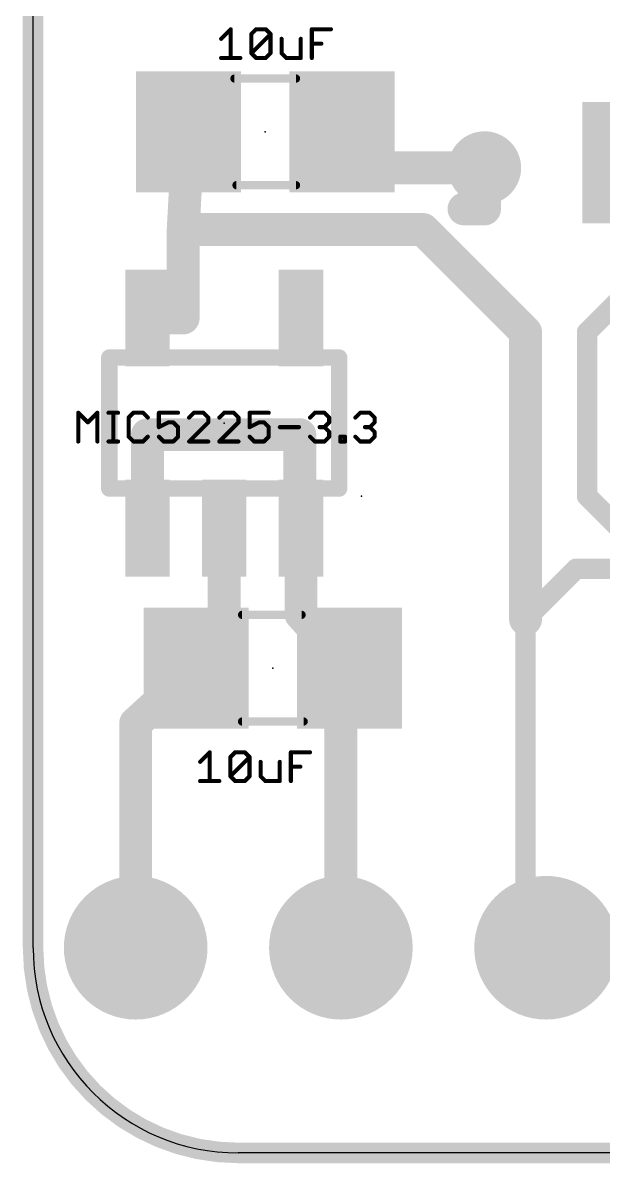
# Model space of a CAD drawing. Extents: x -0.1 to 20.5, y -0.1 to 21.1.
# Drawn here: x -0.13 to 7.06, y -0.13 to 13.99 of the extents above; entities that cross this region are included whole.
import ezdxf

# ---------------------------------------------------------------- set-up
doc = ezdxf.new("R2010")
doc.units = 0
for name, color, linetype in [('1', 12, 'CONTINUOUS'), ('16', 132, 'CONTINUOUS'), ('17', 110, 'CONTINUOUS'), ('18', 110, 'CONTINUOUS'), ('20', 53, 'CONTINUOUS'), ('23', 53, 'CONTINUOUS'), ('27', 253, 'CONTINUOUS'), ('51', 253, 'CONTINUOUS')]:
    doc.layers.add(name, color=color, linetype=linetype)

# ---------------------------------------------------------------- blocks, each defined once
blk = doc.blocks.new('RECT')
blk.add_solid([(-0.5, -0.5), (0.5, -0.5), (-0.5, 0.5), (0.5, 0.5)])
blk = doc.blocks.new('ROUNDP')
at = {"const_width": 0.5}
blk.add_lwpolyline([(0, -0.25, 1), (0, 0.25, 1), (0, -0.25)], format="xyb", dxfattribs=at)
blk = doc.blocks.new('ROUNDV')
at = {"const_width": 0.5}
blk.add_lwpolyline([(0, -0.25, 1), (0, 0.25, 1), (0, -0.25)], format="xyb", dxfattribs=at)

msp = doc.modelspace()

# ---------------------------------------------------------------- linework, layer by layer
at = {"layer": '1'}
for points, const_width in [([(1.924, 12.638), (1.858, 11.43)], 0.4064), ([(3.824, 12.638), (3.89, 12.192)], 0.4064), ([(3.89, 12.192), (5.588, 12.192)], 0.4064), ([(1.858, 11.43), (1.858, 10.3341)], 0.4064), ([(1.858, 11.43), (4.826, 11.43)], 0.4064), ([(4.826, 11.43), (6.096, 10.16)], 0.4064), ([(6.858, 10.16), (7.366, 10.668)], 0.254), ([(1.858, 10.3341), (1.416, 10.3341)], 0.4064), ([(6.096, 10.16), (6.096, 6.604)], 0.4064), ([(6.858, 8.128), (6.858, 10.16)], 0.254), ([(1.416, 7.7339), (1.416, 8.89)], 0.4064), ([(1.416, 8.89), (3.302, 8.89)], 0.4064), ([(3.302, 8.89), (3.302, 7.7339)], 0.4064), ([(7.256, 7.73), (6.858, 8.128)], 0.254), ([(2.366, 6.43), (2.366, 7.7339)], 0.4064), ([(3.302, 7.7339), (3.316, 7.7339)], 0.4064), ([(3.316, 6.668), (3.316, 7.7339)], 0.4064), ([(6.722, 7.23), (6.096, 6.604)], 0.254), ([(8.186, 7.23), (6.722, 7.23)], 0.254), ([(3.918, 6), (3.316, 6.668)], 0.4064), ([(6.096, 6.604), (6.096, 2.794)], 0.254), ([(1.952, 6.016), (2.366, 6.43)], 0.4064), ([(2.018, 6), (1.952, 6.016)], 0.4064), ([(1.27, 5.318), (2.018, 6)], 0.4064), ([(3.81, 5.826), (3.918, 6)], 0.4064), ([(3.81, 2.54), (3.81, 5.826)], 0.4064), ([(1.27, 2.54), (1.27, 5.318)], 0.4064), ([(6.096, 2.794), (6.35, 2.54)], 0.254)]:
    msp.add_lwpolyline(points, dxfattribs=dict(at, const_width=const_width))
for points, const_width in [([(2.0254, 12.6325, 1), (1.8226, 12.6435)], 0.2032), ([(3.9245, 12.6529, 1), (3.7235, 12.6231)], 0.2032), ([(3.89, 12.2936, 1), (3.89, 12.0904)], 0.2032), ([(3.7895, 12.1771, 1), (3.9905, 12.2069)], 0.2032), ([(5.588, 12.0904, 1), (5.588, 12.2936)], 0.2032), ([(1.9596, 11.43, 1), (1.7564, 11.43)], 0.2032), ([(1.858, 11.5316, 1), (1.858, 11.3284)], 0.2032), ([(4.8978, 11.5018, 1), (4.7542, 11.3582)], 0.2032), ([(4.826, 11.3284, 1), (4.826, 11.5316)], 0.2032), ([(1.7566, 11.4355, 1), (1.9594, 11.4245)], 0.2032), ([(1.416, 10.4357, 1), (1.416, 10.2325)], 0.2032), ([(1.858, 10.2325, 1), (1.858, 10.4357)], 0.2032), ([(1.7564, 10.3341, 1), (1.9596, 10.3341)], 0.2032), ([(6.1976, 10.16, 1), (5.9944, 10.16)], 0.2032), ([(6.0242, 10.0882, 1), (6.1678, 10.2318)], 0.2032), ([(6.9215, 10.16, 1), (6.7945, 10.16)], 0.127), ([(6.8131, 10.2049, 1), (6.9029, 10.1151)], 0.127), ([(1.5176, 8.89, 1), (1.3144, 8.89)], 0.2032), ([(1.416, 8.9916, 1), (1.416, 8.7884)], 0.2032), ([(3.4036, 8.89, 1), (3.2004, 8.89)], 0.2032), ([(3.302, 8.7884, 1), (3.302, 8.9916)], 0.2032), ([(6.9029, 8.1729, 1), (6.8131, 8.0831)], 0.127), ([(6.7945, 8.128, 1), (6.9215, 8.128)], 0.127), ([(2.4676, 7.7339, 1), (2.2644, 7.7339)], 0.2032), ([(3.302, 7.8355, 1), (3.302, 7.6323)], 0.2032), ([(3.4176, 7.7339, 1), (3.2144, 7.7339)], 0.2032), ([(3.316, 7.6323, 1), (3.316, 7.8355)], 0.2032), ([(1.3144, 7.7339, 1), (1.5176, 7.7339)], 0.2032), ([(3.2004, 7.7339, 1), (3.4036, 7.7339)], 0.2032), ([(6.722, 7.2935, 1), (6.722, 7.1665)], 0.127), ([(6.7669, 7.1851, 1), (6.6771, 7.2749)], 0.127), ([(3.3915, 6.736, 1), (3.2405, 6.6)], 0.2032), ([(3.2144, 6.668, 1), (3.4176, 6.668)], 0.2032), ([(5.9944, 6.604, 1), (6.1976, 6.604)], 0.2032), ([(6.1595, 6.604, 1), (6.0325, 6.604)], 0.127), ([(6.0511, 6.6489, 1), (6.1409, 6.5591)], 0.127), ([(2.2644, 6.43, 1), (2.4676, 6.43)], 0.2032), ([(2.4378, 6.3582, 1), (2.2942, 6.5018)], 0.2032), ([(1.9759, 6.1147, 1), (1.9281, 5.9173)], 0.2032), ([(1.8802, 6.0878, 1), (2.0238, 5.9442)], 0.2032), ([(2.0865, 5.9249, 1), (1.9495, 6.0751)], 0.2032), ([(1.9941, 5.9013, 1), (2.0419, 6.0987)], 0.2032), ([(4.0043, 5.9464, 1), (3.8317, 6.0536)], 0.2032), ([(3.8425, 5.932, 1), (3.9935, 6.068)], 0.2032), ([(3.9116, 5.826, 1), (3.7084, 5.826)], 0.2032), ([(3.7237, 5.8796, 1), (3.8963, 5.7724)], 0.2032), ([(1.3716, 5.318, 1), (1.1684, 5.318)], 0.2032), ([(1.2015, 5.3931, 1), (1.3385, 5.2429)], 0.2032), ([(6.1409, 2.8389, 1), (6.0511, 2.7491)], 0.127), ([(6.0325, 2.794, 1), (6.1595, 2.794)], 0.127), ([(1.1684, 2.54, 1), (1.3716, 2.54)], 0.2032), ([(3.7084, 2.54, 1), (3.9116, 2.54)], 0.2032), ([(6.3051, 2.4951, 1), (6.3949, 2.5849)], 0.127)]:
    msp.add_lwpolyline(points, format="xyb", dxfattribs=dict(at, const_width=const_width))
at = {"layer": '16'}
for points, const_width in [([(0, 2.54), (0, 21)], 0.254), ([(5.588, 12.192), (5.588, 11.684)], 0.4064), ([(5.588, 11.684), (5.334, 11.684)], 0.4064), ([(20.412, 0), (2.54, 0)], 0.254)]:
    msp.add_lwpolyline(points, dxfattribs=dict(at, const_width=const_width))
for points, const_width in [([(5.6896, 12.192, 1), (5.4864, 12.192)], 0.2032), ([(5.334, 11.7856, 1), (5.334, 11.5824)], 0.2032), ([(5.588, 11.5824, 1), (5.588, 11.7856)], 0.2032), ([(5.4864, 11.684, 1), (5.6896, 11.684)], 0.2032), ([(0, 2.54, 0.4142), (2.54, 0)], 0.254), ([(0.0635, 2.54, 1), (-0.0635, 2.54)], 0.127), ([(-0.0635, 2.54, 1), (0.0635, 2.54)], 0.127), ([(2.54, 0.0635, 1), (2.54, -0.0635)], 0.127), ([(2.54, -0.0635, 1), (2.54, 0.0635)], 0.127)]:
    msp.add_lwpolyline(points, format="xyb", dxfattribs=dict(at, const_width=const_width))
at = {"layer": '20'}
for p, q in [((0, 2.54), (0, 17.78)), ((17.78, 0), (2.54, 0))]:
    msp.add_line(p, q, dxfattribs=at)
msp.add_arc((2.54, 2.54), 2.54, 180, 270, dxfattribs=at)
at = {"layer": '23'}
for p in [(2.874, 12.638), (2.366, 9.034), (4.064, 8.128), (2.968, 6)]:
    msp.add_point(p, dxfattribs=at)
at = {"layer": '27', "const_width": 0.0508}
for points in [[(2.3279, 13.7897), (2.4465, 13.9083)], [(2.4465, 13.9083), (2.4465, 13.5524)], [(2.7021, 13.849), (2.7614, 13.9083)], [(2.7021, 13.6117), (2.7021, 13.849)], [(2.7021, 13.6117), (2.9394, 13.849)], [(2.7614, 13.9083), (2.8801, 13.9083)], [(2.8801, 13.9083), (2.9394, 13.849)], [(2.9394, 13.849), (2.9394, 13.6117)], [(3.4505, 13.5524), (3.4505, 13.9083)], [(3.4505, 13.9083), (3.6878, 13.9083)], [(3.0763, 13.7897), (3.0763, 13.6117)], [(3.3136, 13.5524), (3.3136, 13.7897)], [(3.4505, 13.7304), (3.5692, 13.7304)], [(2.3279, 13.5524), (2.5652, 13.5524)], [(2.7614, 13.5524), (2.7021, 13.6117)], [(2.8801, 13.5524), (2.7614, 13.5524)], [(2.9394, 13.6117), (2.8801, 13.5524)], [(3.0763, 13.6117), (3.1356, 13.5524)], [(3.1356, 13.5524), (3.3136, 13.5524)], [(0.5594, 8.8054), (0.5594, 9.1613)], [(0.5594, 9.1613), (0.678, 9.0427)], [(0.678, 9.0427), (0.7967, 9.1613)], [(0.7967, 9.1613), (0.7967, 8.8054)], [(0.9336, 9.1613), (1.0522, 9.1613)], [(0.9929, 8.8054), (0.9929, 9.1613)], [(1.2424, 9.1613), (1.1831, 9.102)], [(1.361, 9.1613), (1.2424, 9.1613)], [(1.4203, 9.102), (1.361, 9.1613)], [(1.7946, 9.1613), (1.5573, 9.1613)], [(1.5573, 9.1613), (1.5573, 8.9833)], [(1.9908, 9.1613), (1.9315, 9.102)], [(2.1094, 9.1613), (1.9908, 9.1613)], [(2.1688, 9.102), (2.1094, 9.1613)], [(2.365, 9.1613), (2.3057, 9.102)], [(2.4836, 9.1613), (2.365, 9.1613)], [(2.543, 9.102), (2.4836, 9.1613)], [(2.9172, 9.1613), (2.6799, 9.1613)], [(2.6799, 9.1613), (2.6799, 8.9833)], [(3.4283, 9.102), (3.4876, 9.1613)], [(3.4876, 9.1613), (3.6063, 9.1613)], [(3.6063, 9.1613), (3.6656, 9.102)], [(3.9896, 9.102), (4.0489, 9.1613)], [(4.0489, 9.1613), (4.1676, 9.1613)], [(4.1676, 9.1613), (4.2269, 9.102)], [(1.1831, 9.102), (1.1831, 8.8647)], [(1.5573, 8.9833), (1.6759, 9.0427)], [(1.6759, 9.0427), (1.7352, 9.0427)], [(1.7352, 9.0427), (1.7946, 8.9833)], [(1.9315, 8.8054), (2.1688, 9.0427)], [(2.1688, 9.0427), (2.1688, 9.102)], [(2.3057, 8.8054), (2.543, 9.0427)], [(2.543, 9.0427), (2.543, 9.102)], [(2.6799, 8.9833), (2.7985, 9.0427)], [(2.7985, 9.0427), (2.8579, 9.0427)], [(2.8579, 9.0427), (2.9172, 8.9833)], [(3.6656, 9.0427), (3.6063, 8.9833)], [(3.6656, 9.102), (3.6656, 9.0427)], [(4.2269, 9.0427), (4.1676, 8.9833)], [(4.2269, 9.102), (4.2269, 9.0427)], [(1.7946, 8.9833), (1.7946, 8.8647)], [(2.9172, 8.9833), (2.9172, 8.8647)], [(3.0541, 8.9833), (3.2914, 8.9833)], [(3.6063, 8.9833), (3.547, 8.9833)], [(3.6063, 8.9833), (3.6656, 8.924)], [(3.6656, 8.924), (3.6656, 8.8647)], [(4.1676, 8.9833), (4.1083, 8.9833)], [(4.1676, 8.9833), (4.2269, 8.924)], [(4.2269, 8.924), (4.2269, 8.8647)], [(0.9336, 8.8054), (1.0522, 8.8054)], [(1.1831, 8.8647), (1.2424, 8.8054)], [(1.2424, 8.8054), (1.361, 8.8054)], [(1.361, 8.8054), (1.4203, 8.8647)], [(1.6166, 8.8054), (1.5573, 8.8647)], [(1.7352, 8.8054), (1.6166, 8.8054)], [(1.7946, 8.8647), (1.7352, 8.8054)], [(2.1688, 8.8054), (1.9315, 8.8054)], [(2.543, 8.8054), (2.3057, 8.8054)], [(2.7392, 8.8054), (2.6799, 8.8647)], [(2.8579, 8.8054), (2.7392, 8.8054)], [(2.9172, 8.8647), (2.8579, 8.8054)], [(3.4876, 8.8054), (3.4283, 8.8647)], [(3.6063, 8.8054), (3.4876, 8.8054)], [(3.6656, 8.8647), (3.6063, 8.8054)], [(3.8025, 8.8054), (3.8025, 8.8647)], [(3.8025, 8.8647), (3.8618, 8.8647)], [(3.8618, 8.8054), (3.8025, 8.8054)], [(3.8618, 8.8647), (3.8618, 8.8054)], [(4.0489, 8.8054), (3.9896, 8.8647)], [(4.1676, 8.8054), (4.0489, 8.8054)], [(4.2269, 8.8647), (4.1676, 8.8054)], [(2.0681, 4.8403), (2.1867, 4.9589)], [(2.1867, 4.9589), (2.1867, 4.603)], [(2.4423, 4.8996), (2.5016, 4.9589)], [(2.5016, 4.9589), (2.6202, 4.9589)], [(2.6202, 4.9589), (2.6795, 4.8996)], [(3.1907, 4.603), (3.1907, 4.9589)], [(3.1907, 4.9589), (3.428, 4.9589)], [(2.4423, 4.6623), (2.4423, 4.8996)], [(2.4423, 4.6623), (2.6795, 4.8996)], [(2.6795, 4.8996), (2.6795, 4.6623)], [(2.8165, 4.8403), (2.8165, 4.6623)], [(3.0537, 4.603), (3.0537, 4.8403)], [(3.1907, 4.7809), (3.3093, 4.7809)], [(2.5016, 4.603), (2.4423, 4.6623)], [(2.6795, 4.6623), (2.6202, 4.603)], [(2.8165, 4.6623), (2.8758, 4.603)], [(2.0681, 4.603), (2.3053, 4.603)], [(2.6202, 4.603), (2.5016, 4.603)], [(2.8758, 4.603), (3.0537, 4.603)]]:
    msp.add_lwpolyline(points, dxfattribs=at)
at = {"layer": '27', "const_width": 0.0254}
for points in [[(2.4592, 13.9083, 1), (2.4338, 13.9083)], [(2.4555, 13.8993, 1), (2.4376, 13.9173)], [(2.7148, 13.849, 1), (2.6894, 13.849)], [(2.6931, 13.858, 1), (2.7111, 13.84)], [(2.7614, 13.921, 1), (2.7614, 13.8956)], [(2.7704, 13.8993, 1), (2.7524, 13.9173)], [(2.889, 13.9173, 1), (2.8711, 13.8993)], [(2.8801, 13.8956, 1), (2.8801, 13.921)], [(2.9521, 13.849, 1), (2.9267, 13.849)], [(2.9484, 13.84, 1), (2.9304, 13.858)], [(2.9304, 13.84, 1), (2.9484, 13.858)], [(3.4632, 13.9083, 1), (3.4378, 13.9083)], [(3.4505, 13.921, 1), (3.4505, 13.8956)], [(3.6878, 13.8956, 1), (3.6878, 13.921)], [(2.3189, 13.7986, 1), (2.3369, 13.7807)], [(3.089, 13.7897, 1), (3.0636, 13.7897)], [(3.3263, 13.7897, 1), (3.3009, 13.7897)], [(3.4505, 13.7431, 1), (3.4505, 13.7177)], [(3.5692, 13.7177, 1), (3.5692, 13.7431)], [(2.3279, 13.5651, 1), (2.3279, 13.5397)], [(2.4338, 13.5524, 1), (2.4592, 13.5524)], [(2.5652, 13.5397, 1), (2.5652, 13.5651)], [(2.7111, 13.6207, 1), (2.6931, 13.6027)], [(2.6931, 13.6207, 1), (2.7111, 13.6027)], [(2.6894, 13.6117, 1), (2.7148, 13.6117)], [(2.7614, 13.5651, 1), (2.7614, 13.5397)], [(2.7524, 13.5434, 1), (2.7704, 13.5614)], [(2.8711, 13.5614, 1), (2.889, 13.5434)], [(2.8801, 13.5397, 1), (2.8801, 13.5651)], [(2.9267, 13.6117, 1), (2.9521, 13.6117)], [(2.9484, 13.6027, 1), (2.9304, 13.6207)], [(3.0853, 13.6207, 1), (3.0673, 13.6027)], [(3.0636, 13.6117, 1), (3.089, 13.6117)], [(3.1356, 13.5651, 1), (3.1356, 13.5397)], [(3.1266, 13.5434, 1), (3.1446, 13.5614)], [(3.3009, 13.5524, 1), (3.3263, 13.5524)], [(3.3136, 13.5397, 1), (3.3136, 13.5651)], [(3.4378, 13.5524, 1), (3.4632, 13.5524)], [(0.5721, 9.1613, 1), (0.5467, 9.1613)], [(0.5684, 9.1703, 1), (0.5504, 9.1523)], [(0.8094, 9.1613, 1), (0.784, 9.1613)], [(0.8056, 9.1523, 1), (0.7877, 9.1703)], [(0.9336, 9.174, 1), (0.9336, 9.1486)], [(1.0056, 9.1613, 1), (0.9802, 9.1613)], [(1.0522, 9.1486, 1), (1.0522, 9.174)], [(1.2424, 9.174, 1), (1.2424, 9.1486)], [(1.2514, 9.1523, 1), (1.2334, 9.1703)], [(1.37, 9.1703, 1), (1.352, 9.1523)], [(1.361, 9.1486, 1), (1.361, 9.174)], [(1.5573, 9.174, 1), (1.5573, 9.1486)], [(1.57, 9.1613, 1), (1.5446, 9.1613)], [(1.7946, 9.1486, 1), (1.7946, 9.174)], [(1.9908, 9.174, 1), (1.9908, 9.1486)], [(1.9998, 9.1523, 1), (1.9818, 9.1703)], [(2.1184, 9.1703, 1), (2.1005, 9.1523)], [(2.1094, 9.1486, 1), (2.1094, 9.174)], [(2.365, 9.174, 1), (2.365, 9.1486)], [(2.374, 9.1523, 1), (2.356, 9.1703)], [(2.4926, 9.1703, 1), (2.4747, 9.1523)], [(2.4836, 9.1486, 1), (2.4836, 9.174)], [(2.6799, 9.174, 1), (2.6799, 9.1486)], [(2.6926, 9.1613, 1), (2.6672, 9.1613)], [(2.9172, 9.1486, 1), (2.9172, 9.174)], [(3.4876, 9.174, 1), (3.4876, 9.1486)], [(3.4966, 9.1523, 1), (3.4787, 9.1703)], [(3.6152, 9.1703, 1), (3.5973, 9.1523)], [(3.6063, 9.1486, 1), (3.6063, 9.174)], [(4.0489, 9.174, 1), (4.0489, 9.1486)], [(4.0579, 9.1523, 1), (4.04, 9.1703)], [(4.1766, 9.1703, 1), (4.1586, 9.1523)], [(4.1676, 9.1486, 1), (4.1676, 9.174)], [(0.6691, 9.0516, 1), (0.687, 9.0337)], [(0.6691, 9.0337, 1), (0.687, 9.0516)], [(1.1958, 9.102, 1), (1.1704, 9.102)], [(1.1741, 9.111, 1), (1.1921, 9.093)], [(1.4114, 9.093, 1), (1.4293, 9.111)], [(1.6759, 9.0554, 1), (1.6759, 9.03)], [(1.6816, 9.0313, 1), (1.6702, 9.054)], [(1.7442, 9.0516, 1), (1.7263, 9.0337)], [(1.7352, 9.03, 1), (1.7352, 9.0554)], [(1.9225, 9.111, 1), (1.9405, 9.093)], [(2.1815, 9.102, 1), (2.1561, 9.102)], [(2.1561, 9.0427, 1), (2.1815, 9.0427)], [(2.1598, 9.093, 1), (2.1777, 9.111)], [(2.1777, 9.0337, 1), (2.1598, 9.0516)], [(2.2967, 9.111, 1), (2.3147, 9.093)], [(2.5557, 9.102, 1), (2.5303, 9.102)], [(2.5303, 9.0427, 1), (2.5557, 9.0427)], [(2.534, 9.093, 1), (2.5519, 9.111)], [(2.5519, 9.0337, 1), (2.534, 9.0516)], [(2.7985, 9.0554, 1), (2.7985, 9.03)], [(2.8042, 9.0313, 1), (2.7929, 9.054)], [(2.8668, 9.0516, 1), (2.8489, 9.0337)], [(2.8579, 9.03, 1), (2.8579, 9.0554)], [(3.4193, 9.111, 1), (3.4373, 9.093)], [(3.6783, 9.102, 1), (3.6529, 9.102)], [(3.6529, 9.0427, 1), (3.6783, 9.0427)], [(3.6566, 9.093, 1), (3.6746, 9.111)], [(3.6746, 9.0337, 1), (3.6566, 9.0516)], [(3.9806, 9.111, 1), (3.9986, 9.093)], [(4.2396, 9.102, 1), (4.2142, 9.102)], [(4.2142, 9.0427, 1), (4.2396, 9.0427)], [(4.2179, 9.093, 1), (4.2359, 9.111)], [(4.2359, 9.0337, 1), (4.2179, 9.0516)], [(1.5516, 8.9947, 1), (1.563, 8.972)], [(1.5446, 8.9833, 1), (1.57, 8.9833)], [(1.8073, 8.9833, 1), (1.7819, 8.9833)], [(1.7856, 8.9744, 1), (1.8035, 8.9923)], [(2.6742, 8.9947, 1), (2.6856, 8.972)], [(2.6672, 8.9833, 1), (2.6926, 8.9833)], [(2.9299, 8.9833, 1), (2.9045, 8.9833)], [(2.9082, 8.9744, 1), (2.9262, 8.9923)], [(3.0541, 8.9961, 1), (3.0541, 8.9706)], [(3.2914, 8.9706, 1), (3.2914, 8.9961)], [(3.547, 8.9961, 1), (3.547, 8.9706)], [(3.6152, 8.9923, 1), (3.5973, 8.9744)], [(3.5973, 8.9923, 1), (3.6152, 8.9744)], [(3.6063, 8.9706, 1), (3.6063, 8.9961)], [(3.6783, 8.924, 1), (3.6529, 8.924)], [(3.6566, 8.9151, 1), (3.6746, 8.933)], [(4.1083, 8.9961, 1), (4.1083, 8.9706)], [(4.1766, 8.9923, 1), (4.1586, 8.9744)], [(4.1586, 8.9923, 1), (4.1766, 8.9744)], [(4.1676, 8.9706, 1), (4.1676, 8.9961)], [(4.2396, 8.924, 1), (4.2142, 8.924)], [(4.2179, 8.9151, 1), (4.2359, 8.933)], [(0.5467, 8.8054, 1), (0.5721, 8.8054)], [(0.784, 8.8054, 1), (0.8094, 8.8054)], [(0.9336, 8.8181, 1), (0.9336, 8.7927)], [(0.9802, 8.8054, 1), (1.0056, 8.8054)], [(1.0522, 8.7927, 1), (1.0522, 8.8181)], [(1.1921, 8.8737, 1), (1.1741, 8.8557)], [(1.1704, 8.8647, 1), (1.1958, 8.8647)], [(1.2424, 8.8181, 1), (1.2424, 8.7927)], [(1.2334, 8.7964, 1), (1.2514, 8.8144)], [(1.352, 8.8144, 1), (1.37, 8.7964)], [(1.361, 8.7927, 1), (1.361, 8.8181)], [(1.4293, 8.8557, 1), (1.4114, 8.8737)], [(1.5663, 8.8737, 1), (1.5483, 8.8557)], [(1.6166, 8.8181, 1), (1.6166, 8.7927)], [(1.6076, 8.7964, 1), (1.6256, 8.8144)], [(1.7263, 8.8144, 1), (1.7442, 8.7964)], [(1.7352, 8.7927, 1), (1.7352, 8.8181)], [(1.7819, 8.8647, 1), (1.8073, 8.8647)], [(1.8035, 8.8557, 1), (1.7856, 8.8737)], [(1.9315, 8.8181, 1), (1.9315, 8.7927)], [(1.9225, 8.8144, 1), (1.9405, 8.7964)], [(2.1688, 8.7927, 1), (2.1688, 8.8181)], [(2.3057, 8.8181, 1), (2.3057, 8.7927)], [(2.2967, 8.8144, 1), (2.3147, 8.7964)], [(2.543, 8.7927, 1), (2.543, 8.8181)], [(2.6889, 8.8737, 1), (2.6709, 8.8557)], [(2.7392, 8.8181, 1), (2.7392, 8.7927)], [(2.7302, 8.7964, 1), (2.7482, 8.8144)], [(2.8489, 8.8144, 1), (2.8668, 8.7964)], [(2.8579, 8.7927, 1), (2.8579, 8.8181)], [(2.9045, 8.8647, 1), (2.9299, 8.8647)], [(2.9262, 8.8557, 1), (2.9082, 8.8737)], [(3.4373, 8.8737, 1), (3.4193, 8.8557)], [(3.4876, 8.8181, 1), (3.4876, 8.7927)], [(3.4787, 8.7964, 1), (3.4966, 8.8144)], [(3.5973, 8.8144, 1), (3.6152, 8.7964)], [(3.6063, 8.7927, 1), (3.6063, 8.8181)], [(3.6529, 8.8647, 1), (3.6783, 8.8647)], [(3.6746, 8.8557, 1), (3.6566, 8.8737)], [(3.8152, 8.8647, 1), (3.7898, 8.8647)], [(3.8025, 8.8774, 1), (3.8025, 8.852)], [(3.8025, 8.8181, 1), (3.8025, 8.7927)], [(3.7898, 8.8054, 1), (3.8152, 8.8054)], [(3.8745, 8.8647, 1), (3.8491, 8.8647)], [(3.8491, 8.8054, 1), (3.8745, 8.8054)], [(3.8618, 8.852, 1), (3.8618, 8.8774)], [(3.8618, 8.7927, 1), (3.8618, 8.8181)], [(3.9986, 8.8737, 1), (3.9806, 8.8557)], [(4.0489, 8.8181, 1), (4.0489, 8.7927)], [(4.04, 8.7964, 1), (4.0579, 8.8144)], [(4.1586, 8.8144, 1), (4.1766, 8.7964)], [(4.1676, 8.7927, 1), (4.1676, 8.8181)], [(4.2142, 8.8647, 1), (4.2396, 8.8647)], [(4.2359, 8.8557, 1), (4.2179, 8.8737)], [(2.1994, 4.9589, 1), (2.174, 4.9589)], [(2.1957, 4.9499, 1), (2.1777, 4.9679)], [(2.5016, 4.9716, 1), (2.5016, 4.9462)], [(2.5106, 4.9499, 1), (2.4926, 4.9679)], [(2.6292, 4.9679, 1), (2.6112, 4.9499)], [(2.6202, 4.9462, 1), (2.6202, 4.9716)], [(3.2034, 4.9589, 1), (3.178, 4.9589)], [(3.1907, 4.9716, 1), (3.1907, 4.9462)], [(3.428, 4.9462, 1), (3.428, 4.9716)], [(2.0591, 4.8492, 1), (2.077, 4.8313)], [(2.455, 4.8996, 1), (2.4296, 4.8996)], [(2.4333, 4.9086, 1), (2.4513, 4.8906)], [(2.6922, 4.8996, 1), (2.6668, 4.8996)], [(2.6885, 4.8906, 1), (2.6706, 4.9086)], [(2.6706, 4.8906, 1), (2.6885, 4.9086)], [(2.8292, 4.8403, 1), (2.8038, 4.8403)], [(3.0665, 4.8403, 1), (3.041, 4.8403)], [(3.1907, 4.7936, 1), (3.1907, 4.7683)], [(3.3093, 4.7683, 1), (3.3093, 4.7936)], [(2.4513, 4.6713, 1), (2.4333, 4.6533)], [(2.4333, 4.6713, 1), (2.4513, 4.6533)], [(2.4296, 4.6623, 1), (2.455, 4.6623)], [(2.6668, 4.6623, 1), (2.6922, 4.6623)], [(2.6885, 4.6533, 1), (2.6706, 4.6713)], [(2.8255, 4.6713, 1), (2.8075, 4.6533)], [(2.8038, 4.6623, 1), (2.8292, 4.6623)], [(2.0681, 4.6157, 1), (2.0681, 4.5903)], [(2.174, 4.603, 1), (2.1994, 4.603)], [(2.3053, 4.5903, 1), (2.3053, 4.6157)], [(2.5016, 4.6157, 1), (2.5016, 4.5903)], [(2.4926, 4.594, 1), (2.5106, 4.612)], [(2.6112, 4.612, 1), (2.6292, 4.594)], [(2.6202, 4.5903, 1), (2.6202, 4.6157)], [(2.8758, 4.6157, 1), (2.8758, 4.5903)], [(2.8668, 4.594, 1), (2.8848, 4.612)], [(3.041, 4.603, 1), (3.0665, 4.603)], [(3.0537, 4.5903, 1), (3.0537, 4.6157)], [(3.178, 4.603, 1), (3.2034, 4.603)]]:
    msp.add_lwpolyline(points, format="xyb", dxfattribs=at)
at = {"layer": '51'}
for points, const_width in [([(2.493, 13.298), (3.255, 13.298)], 0.1016), ([(2.518, 11.978), (3.255, 11.978)], 0.1016), ([(0.9436, 8.2236), (0.9436, 9.8444)], 0.2032), ([(0.9436, 9.8444), (3.7884, 9.8444)], 0.2032), ([(3.7884, 9.8444), (3.7884, 8.2236)], 0.2032), ([(3.7884, 8.2236), (0.9436, 8.2236)], 0.2032), ([(3.324, 6.66), (2.587, 6.66)], 0.1016), ([(3.349, 5.34), (2.587, 5.34)], 0.1016)]:
    msp.add_lwpolyline(points, dxfattribs=dict(at, const_width=const_width))
for points, const_width in [([(2.493, 13.3234, 1), (2.493, 13.2726)], 0.0508), ([(3.255, 13.2726, 1), (3.255, 13.3234)], 0.0508), ([(2.518, 12.0034, 1), (2.518, 11.9526)], 0.0508), ([(3.255, 11.9526, 1), (3.255, 12.0034)], 0.0508), ([(0.9944, 9.8444, 1), (0.8928, 9.8444)], 0.1016), ([(0.9436, 9.8952, 1), (0.9436, 9.7936)], 0.1016), ([(3.8392, 9.8444, 1), (3.7376, 9.8444)], 0.1016), ([(3.7884, 9.7936, 1), (3.7884, 9.8952)], 0.1016), ([(0.9436, 8.2744, 1), (0.9436, 8.1728)], 0.1016), ([(0.8928, 8.2236, 1), (0.9944, 8.2236)], 0.1016), ([(3.7376, 8.2236, 1), (3.8392, 8.2236)], 0.1016), ([(3.7884, 8.1728, 1), (3.7884, 8.2744)], 0.1016), ([(2.587, 6.6854, 1), (2.587, 6.6346)], 0.0508), ([(3.324, 6.6346, 1), (3.324, 6.6854)], 0.0508), ([(2.587, 5.3654, 1), (2.587, 5.3146)], 0.0508), ([(3.349, 5.3146, 1), (3.349, 5.3654)], 0.0508)]:
    msp.add_lwpolyline(points, format="xyb", dxfattribs=dict(at, const_width=const_width))

# ---------------------------------------------------------------- block references
at = {"layer": '1'}
for p, xscale, yscale in [((1.924, 12.638), 1.3, 1.5), ((3.824, 12.638), 1.3, 1.5), ((7.45, 12.257), 1.3, 1.5), ((1.416, 10.3341), 0.55, 1.2), ((3.316, 10.3341), 0.55, 1.2), ((1.416, 7.7339), 0.55, 1.2), ((2.366, 7.7339), 0.55, 1.2), ((3.316, 7.7339), 0.55, 1.2)]:
    msp.add_blockref('RECT', p, dxfattribs=dict(at, xscale=xscale, yscale=yscale))
at = {"layer": '1', "xscale": 1.3, "yscale": 1.5, "rotation": 180}
for p in [(2.018, 6), (3.918, 6)]:
    msp.add_blockref('RECT', p, dxfattribs=at)
at = {"layer": '17', "xscale": 1.778, "yscale": 1.778, "rotation": 270}
for p in [(1.27, 2.54), (1.27, 2.54), (3.81, 2.54), (3.81, 2.54), (6.35, 2.54), (6.35, 2.54)]:
    msp.add_blockref('ROUNDP', p, dxfattribs=at)
at = {"layer": '18', "xscale": 0.9064, "yscale": 0.9064}
msp.add_blockref('ROUNDV', (5.588, 12.192), dxfattribs=at)
msp.add_blockref('ROUNDV', (5.588, 12.192), dxfattribs=at)
at = {"layer": '51'}
for p, xscale, yscale in [((2.1568, 12.6392), 0.7501, 1.4501), ((3.6047, 12.6392), 0.7501, 1.4501), ((1.416, 10.209), 0.5, 0.65), ((3.316, 10.209), 0.5, 0.65), ((1.416, 7.859), 0.5, 0.65), ((2.366, 7.859), 0.5, 0.65), ((3.316, 7.859), 0.5, 0.65)]:
    msp.add_blockref('RECT', p, dxfattribs=dict(at, xscale=xscale, yscale=yscale))
at = {"layer": '51', "rotation": 180}
for p, xscale, yscale in [((2.2374, 5.9989), 0.7501, 1.4501), ((3.6852, 5.9989), 0.7501, 1.4501), ((1.27, 2.54), 0.508, 0.508), ((3.81, 2.54), 0.508, 0.508), ((6.35, 2.54), 0.508, 0.508)]:
    msp.add_blockref('RECT', p, dxfattribs=dict(at, xscale=xscale, yscale=yscale))

doc.saveas('drawing.dxf')
